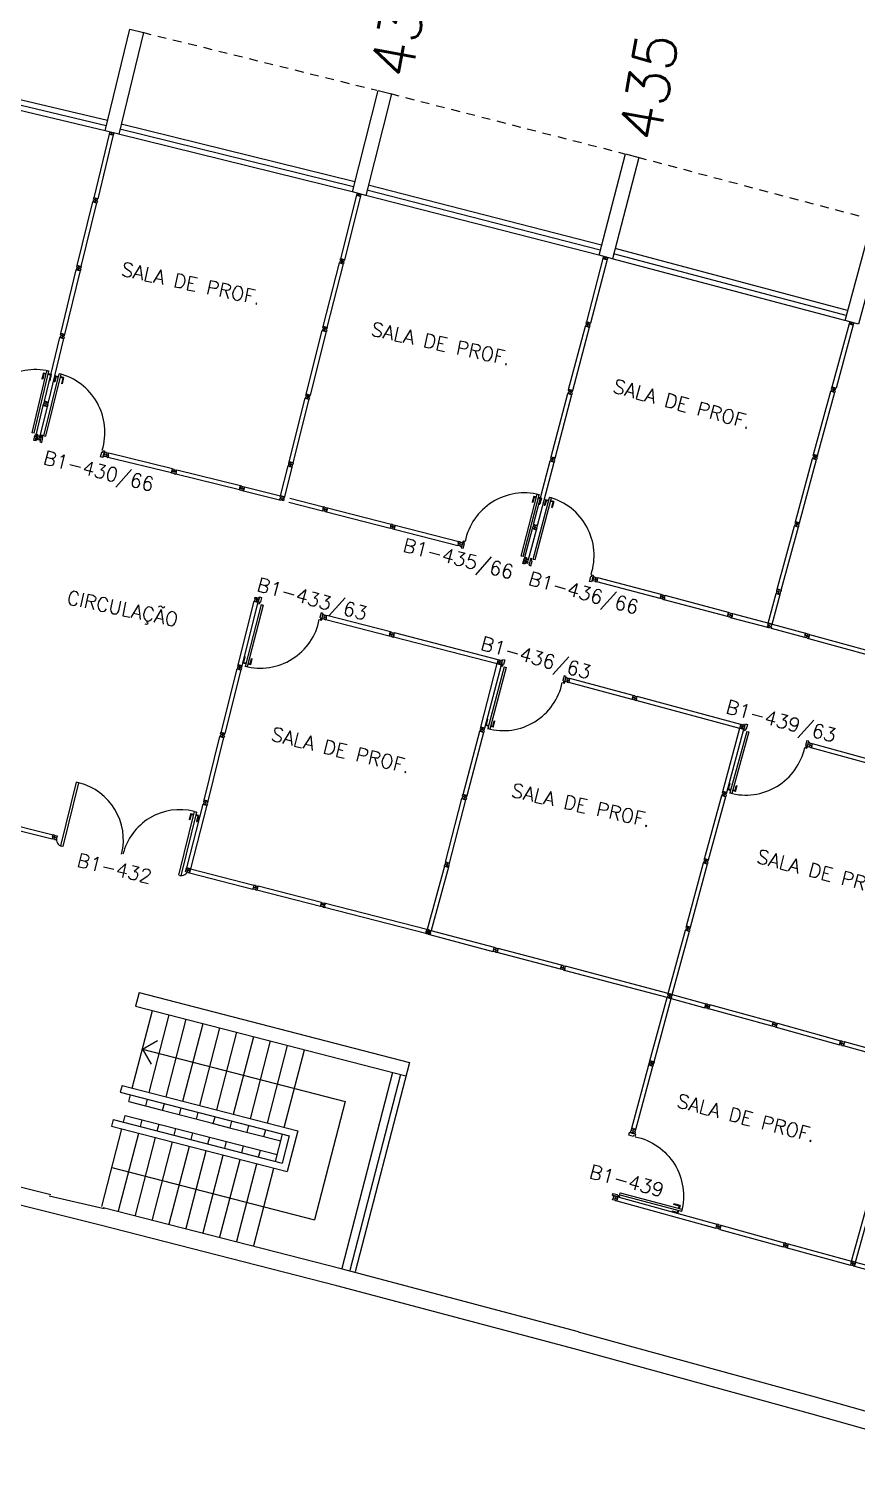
# Model space of a CAD drawing. Header units: millimetres. Extents: x 2958 to 3256, y 1036 to 1150.
# Drawn here: x 3212.41 to 3224.28, y 1108 to 1128.81 of the extents above; entities that cross this region are included whole.
import ezdxf

# ---------------------------------------------------------------- set-up
doc = ezdxf.new("R2010")
doc.units = ezdxf.units.MM
doc.linetypes.add('HIDDEN2', pattern=[0.1875, 0.125, -0.0625])
for name, color, linetype in [('BANC', 2, 'Continuous'), ('DIV', 2, 'Continuous'), ('ESC', 1, 'Continuous'), ('ESQ', 1, 'Continuous'), ('ESTR', 3, 'Continuous'), ('NOPILAR1', 2, 'Continuous'), ('PROJ', 1, 'HIDDEN2'), ('TEXTO', 2, 'Continuous'), ('TEXTO-ENDEREÇO', 2, 'Continuous'), ('USO1', 2, 'Continuous')]:
    doc.layers.add(name, color=color, linetype=linetype)
doc.styles.add('1', font='romans.shx')
doc.styles.add('NOPILAR', font='simplex.shx', dxfattribs={"height": 0.6})
doc.styles.add('UNB-100', font='simplex.shx', dxfattribs={"height": 0.2})
doc.styles.add('UNB-100-1', font='simplex.shx', dxfattribs={"height": 0.2})
doc.dimstyles.new('1-600', dxfattribs={"dimtxt": 1.1, "dimasz": 2.5, "dimexe": 2, "dimexo": 4, "dimgap": 0.2, "dimtad": 1, "dimdec": 0, "dimzin": 4, "dimdsep": 46, "dimlunit": 6, "dimtxsty": '1', "dimblk1": 'NONE', "dimblk2": 'NONE', "dimsah": 1, "dimcen": 0, "dimclrd": 2, "dimclre": 2, "dimclrt": 2, "dimadec": 0, "dimazin": 0, "dimtfac": 1, "dimtdec": 0, "dimtmove": 2, "dimatfit": 3, "dimldrblk": 'NONE', "dimfxl": 1, "dimtolj": 1, "dimtzin": 0, "dimarcsym": 0})

# ---------------------------------------------------------------- blocks, each defined once
blk = doc.blocks.new('DIVMT-SLC')
for p, q in [((-0.03, 0.03), (-0.03, 0.006)), ((-0.008, 0.03), (-0.03, 0.03)), ((-0.0185, 0.006), (-0.03, 0.006)), ((-0.0185, -0.006), (-0.0185, 0.006)), ((-0.008, 0.03), (-0.008, 0.02)), ((-0.008, 0.02), (0.008, 0.02)), ((-0.0051, 0), (0.0051, 0)), ((0.0051, 0), (-0.0051, 0)), ((-0.0051, 0), (0.0051, 0)), ((0, -0.0051), (0, 0.0051)), ((0, 0.0051), (0, -0.0051)), ((0.008, 0.03), (0.008, 0.02)), ((0.008, 0.03), (0.03, 0.03)), ((0.0205, 0.006), (0.03, 0.006)), ((0.0205, -0.006), (0.0205, 0.006)), ((0.0205, 0.006), (0.0205, -0.006)), ((0.0205, 0.006), (0.03, 0.006)), ((0.97, 0.03), (0.03, 0.03)), ((0.03, 0.006), (0.03, 0.03)), ((0.03, -0.03), (0.03, 0.03)), ((0.03, -0.005), (0.03, 0.005)), ((0.97, -0.03), (0.97, 0.03)), ((0.97, 0.03), (0.97, 0.009)), ((0.97, 0.009), (0.97, 0.027)), ((0.9795, 0.006), (0.97, 0.006)), ((0.97, -0.005), (0.97, 0.005)), ((0.9795, 0.006), (0.9795, -0.006)), ((1.0051, 0), (0.9949, 0)), ((1, 0.0051), (1, -0.0051)), ((-0.0185, -0.006), (-0.03, -0.006)), ((-0.03, -0.03), (-0.03, -0.006)), ((-0.008, -0.03), (-0.03, -0.03)), ((-0.008, -0.03), (-0.008, -0.02)), ((-0.008, -0.02), (0.008, -0.02)), ((0.008, -0.03), (0.008, -0.02)), ((0.008, -0.03), (0.03, -0.03)), ((0.0205, -0.006), (0.03, -0.006)), ((0.0205, -0.006), (0.03, -0.006)), ((0.03, -0.006), (0.03, -0.03)), ((0.97, -0.03), (0.03, -0.03)), ((0.9795, -0.006), (0.97, -0.006)), ((0.97, -0.009), (0.97, -0.027))]:
    blk.add_line(p, q)
blk = doc.blocks.new('DIV-SLC')
for p, q in [((-0.0051, 0), (0.0051, 0)), ((0, -0.0051), (0, 0.0051)), ((0.0205, 0.006), (0.03, 0.006)), ((0.0205, -0.006), (0.0205, 0.006)), ((0.03, 0.03), (0.97, 0.03)), ((0.03, 0.03), (0.03, -0.03)), ((0.03, 0.009), (0.03, 0.027)), ((0.03, 0.005), (0.03, -0.005)), ((0.97, 0.03), (0.97, -0.03)), ((0.9795, 0.006), (0.97, 0.006)), ((0.97, 0.005), (0.97, -0.005)), ((0.9795, -0.006), (0.9795, 0.006)), ((1.0051, 0), (0.9949, 0)), ((0.9949, 0), (1.0051, 0)), ((1, -0.0051), (1, 0.0051)), ((0.0205, -0.006), (0.03, -0.006)), ((0.03, -0.03), (0.03, -0.009)), ((0.03, -0.009), (0.03, -0.027)), ((0.03, -0.03), (0.97, -0.03)), ((0.9795, -0.006), (0.97, -0.006))]:
    blk.add_line(p, q)
blk = doc.blocks.new('MTT-SLC')
for p, q in [((-0.008, 0.03), (-0.03, 0.03)), ((-0.03, 0.03), (-0.03, 0.006)), ((-0.0185, 0.006), (-0.03, 0.006)), ((-0.0185, -0.006), (-0.0185, 0.006)), ((-0.008, 0.03), (-0.008, 0.02)), ((-0.008, 0.02), (0.008, 0.02)), ((-0.0051, 0), (0.0051, 0)), ((0, -0.0051), (0, 0.0051)), ((0.008, 0.03), (0.03, 0.03)), ((0.008, 0.03), (0.008, 0.02)), ((0.0205, -0.006), (0.0205, 0.006)), ((0.0205, 0.006), (0.03, 0.006)), ((0.03, 0.006), (0.03, 0.03)), ((-0.03, -0.03), (-0.03, -0.006)), ((-0.0185, -0.006), (-0.03, -0.006)), ((-0.008, -0.03), (-0.03, -0.03)), ((-0.008, -0.02), (0.008, -0.02)), ((-0.008, -0.03), (-0.008, -0.02)), ((0.008, -0.03), (0.008, -0.02)), ((0.008, -0.03), (0.03, -0.03)), ((0.0205, -0.006), (0.03, -0.006)), ((0.03, -0.006), (0.03, -0.03))]:
    blk.add_line(p, q)
blk = doc.blocks.new('PDVDP-SLC')
for p, q in [((0.112, 0.84), (0.112, -0.1)), ((0.147, 0.84), (0.112, 0.84)), ((0.147, 0.84), (0.147, -0.1)), ((1.853, 0.84), (1.888, 0.84)), ((1.853, 0.84), (1.853, -0.1)), ((1.888, 0.84), (1.888, -0.1)), ((0.009, 0), (-0.009, 0)), ((0, -0.012), (0, 0.01)), ((0.147, -0.1), (0.112, -0.1))]:
    blk.add_line(p, q)
for centre, radius, start, end in [((0.148, -0.002), 0.843, 0, 90), ((1.853, -0.002), 0.843, 90, 180), ((0.131, 0), 0.101, 180, 270), ((1.87, 0), 0.101, 270, 0)]:
    blk.add_arc(centre, radius, start, end)
blk = doc.blocks.new('ESCBSL-SLC')
for p, q in [((0.005, 3.105), (4.007, 3.105)), ((0.005, 3.105), (0.005, 2.905)), ((4.007, 3.105), (4.007, 0.005)), ((0.005, 2.905), (4.007, 2.905)), ((0.254, 1.755), (0.254, 2.905)), ((0.504, 1.755), (0.504, 2.905)), ((0.754, 1.755), (0.754, 2.905)), ((1.004, 1.755), (1.004, 2.905)), ((1.254, 1.755), (1.254, 2.905)), ((1.504, 1.755), (1.504, 2.905)), ((1.754, 1.755), (1.754, 2.905)), ((2.004, 1.755), (2.004, 2.905)), ((2.254, 1.755), (2.254, 2.905)), ((2.504, 1.755), (2.504, 2.905)), ((3.807, 2.905), (3.807, 0.005)), ((3.927, 2.905), (3.927, 0.005)), ((0.102, 1.755), (2.702, 1.755)), ((0.102, 1.755), (0.102, 1.655)), ((2.702, 1.755), (2.702, 1.152)), ((0.102, 1.655), (2.602, 1.655)), ((0.254, 1.555), (0.254, 1.655)), ((0.254, 1.555), (0.747, 1.555)), ((0.504, 1.555), (0.504, 1.655)), ((0.747, 1.555), (1.533, 1.555)), ((0.754, 1.555), (0.754, 1.655)), ((1.004, 1.555), (1.004, 1.655)), ((1.254, 1.555), (1.254, 1.655)), ((1.468, 1.555), (1.745, 1.555)), ((1.504, 1.555), (1.504, 1.655)), ((1.745, 1.555), (2.504, 1.555)), ((1.754, 1.555), (1.754, 1.655)), ((2.004, 1.555), (2.004, 1.655)), ((2.254, 1.555), (2.254, 1.655)), ((2.504, 1.252), (2.504, 1.655)), ((2.602, 1.655), (2.602, 1.252)), ((0.102, 1.252), (2.602, 1.252)), ((0.102, 1.252), (0.102, 1.152)), ((0.254, 1.352), (2.504, 1.352)), ((0.254, 1.252), (0.254, 1.352)), ((0.504, 1.252), (0.504, 1.352)), ((0.754, 1.252), (0.754, 1.352)), ((1.004, 1.252), (1.004, 1.352)), ((1.254, 1.252), (1.254, 1.352)), ((1.504, 1.252), (1.504, 1.352)), ((1.754, 1.252), (1.754, 1.352)), ((2.004, 1.252), (2.004, 1.352)), ((2.254, 1.252), (2.254, 1.352)), ((0.102, 1.152), (2.702, 1.152)), ((0.254, 0.005), (0.254, 1.152)), ((0.504, 0.005), (0.504, 1.152)), ((0.754, 0.005), (0.754, 1.152)), ((1.004, 0.005), (1.004, 1.152)), ((1.254, 0.005), (1.254, 1.152)), ((1.504, 0.005), (1.504, 1.152)), ((1.754, 0.005), (1.754, 1.152)), ((2.004, 0.005), (2.004, 1.152)), ((2.254, 0.005), (2.254, 1.152)), ((2.504, 0.005), (2.504, 1.152))]:
    blk.add_line(p, q)
blk = doc.blocks.new('PDV2E-SLC')
at = {"layer": 'DIV', "color": 1}
for p, q in [((0.023, 0.925), (0.063, 0.925)), ((0.023, 0.925), (0.023, 0.835)), ((0.033, 0.835), (0.023, 0.835)), ((0.033, 0.915), (0.063, 0.915)), ((0.033, 0.915), (0.033, 0.835)), ((0.138, 0.925), (0.097, 0.925)), ((0.128, 0.915), (0.097, 0.915)), ((0.128, 0.915), (0.128, 0.835)), ((0.128, 0.835), (0.137, 0.835)), ((0.138, 0.925), (0.138, 0.835))]:
    blk.add_line(p, q, dxfattribs=at)
at = {"layer": 'DIV'}
for p, q in [((0.065, 0.05), (0.065, 0.965)), ((0.095, 0.965), (0.065, 0.965)), ((0.095, 0.05), (0.095, 0.965)), ((0.049, 0.05), (0.029, 0.05)), ((0.029, 0.05), (0.029, 0.035)), ((0.029, 0.035), (0.029, -0.035)), ((0.049, 0.02), (0.049, 0.05)), ((0.049, 0.02), (0.059, 0.02)), ((0.059, -0.05), (0.059, 0.02)), ((0.065, 0.05), (0.095, 0.05)), ((0.928, -0.05), (0.928, 0.02)), ((0.938, 0.02), (0.928, 0.02)), ((0.938, 0.05), (0.958, 0.05)), ((0.938, 0.02), (0.938, 0.05)), ((0.958, 0.05), (0.958, 0.035)), ((0.958, 0.035), (0.958, -0.035)), ((0.029, -0.035), (0.029, -0.05)), ((0.029, -0.05), (0.059, -0.05)), ((0.958, -0.05), (0.928, -0.05)), ((0.958, -0.035), (0.958, -0.05))]:
    blk.add_line(p, q, dxfattribs=at)
at = {"layer": 'DIV', "color": 1}
blk.add_arc((0.062, 0.1), 0.865, 356.6786, 90, dxfattribs=at)
blk = doc.blocks.new('DIVINI-SLC')
for p, q in [((-0.005, 0), (0.005, 0)), ((-0.005, 0), (0.005, 0)), ((0.008, 0.02), (0, 0.02)), ((0, 0.001), (0, 0.02)), ((0, -0.005), (0, 0.005)), ((0, -0.005), (0, 0.005)), ((0, -0.02), (0, 0.001)), ((0.008, 0.03), (0.03, 0.03)), ((0.008, 0.03), (0.008, 0.02)), ((0.02, 0.006), (0.03, 0.006)), ((0.02, 0.006), (0.02, -0.006)), ((0.02, -0.006), (0.02, 0.006)), ((0.02, 0.006), (0.03, 0.006)), ((0.02, -0.004), (0.02, 0.004)), ((0.023, 0.006), (0.027, 0.006)), ((0.03, -0.03), (0.03, 0.03)), ((0.03, 0.03), (0.03, -0.03)), ((0.03, 0.03), (0.97, 0.03)), ((0.03, 0.009), (0.03, 0.027)), ((0.03, 0.009), (0.03, 0.027)), ((0.03, -0.005), (0.03, 0.005)), ((0.03, 0.005), (0.03, -0.005)), ((0.97, 0.03), (0.97, -0.03)), ((0.98, 0.006), (0.97, 0.006)), ((0.97, 0.005), (0.97, -0.005)), ((0.98, -0.006), (0.98, 0.006)), ((0.995, 0), (1.005, 0)), ((1.005, 0), (0.995, 0)), ((1, -0.005), (1, 0.005)), ((0, -0.02), (0.008, -0.02)), ((0.008, -0.03), (0.008, -0.02)), ((0.008, -0.03), (0.03, -0.03)), ((0.02, -0.006), (0.03, -0.006)), ((0.02, -0.006), (0.03, -0.006)), ((0.023, -0.006), (0.027, -0.006)), ((0.03, -0.009), (0.03, -0.027)), ((0.03, -0.009), (0.03, -0.027)), ((0.03, -0.03), (0.03, -0.009)), ((0.03, -0.03), (0.97, -0.03)), ((0.98, -0.006), (0.97, -0.006))]:
    blk.add_line(p, q)
blk = doc.blocks.new('MDIVMT-SLC')
for p, q in [((-0.03, 0.03), (-0.03, 0.006)), ((-0.008, 0.03), (-0.03, 0.03)), ((-0.0185, 0.006), (-0.03, 0.006)), ((-0.0185, -0.006), (-0.0185, 0.006)), ((-0.008, 0.03), (-0.008, 0.02)), ((-0.008, 0.02), (0.008, 0.02)), ((-0.0051, 0), (0.0051, 0)), ((-0.0051, 0), (0.0051, 0)), ((0, -0.0051), (0, 0.0051)), ((0, -0.0051), (0, 0.0051)), ((0.008, 0.03), (0.008, 0.02)), ((0.008, 0.03), (0.03, 0.03)), ((0.0205, 0.006), (0.03, 0.006)), ((0.0205, -0.006), (0.0205, 0.006)), ((0.0205, 0.006), (0.03, 0.006)), ((0.0205, -0.006), (0.0205, 0.006)), ((0.03, 0.03), (0.03, -0.03)), ((0.03, 0.03), (0.47, 0.03)), ((0.03, 0.006), (0.03, 0.03)), ((0.03, 0.009), (0.03, 0.027)), ((0.03, 0.005), (0.03, -0.005)), ((0.47, 0.03), (0.47, -0.03)), ((0.4795, 0.006), (0.47, 0.006)), ((0.47, 0.005), (0.47, -0.005)), ((0.4795, -0.006), (0.4795, 0.006)), ((0.4949, 0), (0.5051, 0)), ((0.5051, 0), (0.4949, 0)), ((0.5, -0.0051), (0.5, 0.0051)), ((-0.0185, -0.006), (-0.03, -0.006)), ((-0.03, -0.03), (-0.03, -0.006)), ((-0.008, -0.03), (-0.03, -0.03)), ((-0.008, -0.03), (-0.008, -0.02)), ((-0.008, -0.02), (0.008, -0.02)), ((0.008, -0.03), (0.008, -0.02)), ((0.008, -0.03), (0.03, -0.03)), ((0.0205, -0.006), (0.03, -0.006)), ((0.0205, -0.006), (0.03, -0.006)), ((0.03, -0.006), (0.03, -0.03)), ((0.03, -0.03), (0.03, -0.009)), ((0.03, -0.009), (0.03, -0.027)), ((0.03, -0.03), (0.47, -0.03)), ((0.4795, -0.006), (0.47, -0.006))]:
    blk.add_line(p, q)
blk = doc.blocks.new('PDV2D-SLC')
at = {"layer": 'DIV'}
for p, q in [((0.03, 0.05), (0.06, 0.05)), ((0.03, 0.035), (0.03, 0.05)), ((0.03, -0.035), (0.03, 0.035)), ((0.06, 0.05), (0.06, -0.02)), ((0.941, 0.05), (0.941, -0.02)), ((0.971, 0.05), (0.941, 0.05)), ((0.971, 0.035), (0.971, 0.05)), ((0.971, -0.035), (0.971, 0.035)), ((0.03, -0.05), (0.03, -0.035)), ((0.05, -0.05), (0.03, -0.05)), ((0.05, -0.02), (0.06, -0.02)), ((0.05, -0.02), (0.05, -0.05)), ((0.079, -0.05), (0.109, -0.05)), ((0.079, -0.05), (0.079, -0.965)), ((0.109, -0.05), (0.109, -0.965)), ((0.951, -0.02), (0.941, -0.02)), ((0.951, -0.02), (0.951, -0.05)), ((0.951, -0.05), (0.971, -0.05)), ((0.971, -0.05), (0.971, -0.035)), ((0.109, -0.965), (0.079, -0.965))]:
    blk.add_line(p, q, dxfattribs=at)
at = {"layer": 'DIV', "color": 1}
for p, q in [((0.036, -0.925), (0.036, -0.835)), ((0.046, -0.835), (0.036, -0.835)), ((0.036, -0.925), (0.076, -0.925)), ((0.046, -0.915), (0.046, -0.835)), ((0.046, -0.915), (0.076, -0.915)), ((0.141, -0.915), (0.111, -0.915)), ((0.151, -0.925), (0.111, -0.925)), ((0.141, -0.915), (0.141, -0.835)), ((0.141, -0.835), (0.151, -0.835)), ((0.151, -0.925), (0.151, -0.835))]:
    blk.add_line(p, q, dxfattribs=at)
blk.add_arc((0.076, -0.1), 0.865, 270, 3.3214, dxfattribs=at)
blk = doc.blocks.new('*D93')
at = {"layer": 'DEFPOINTS', "color": 0, "transparency": 16777216}
for p in [(3221.465, 1133.602), (3196.179, 1132.706), (3195.887, 1131.235), (3231.548, 1124.111), (3231.132, 1122.67)]:
    blk.add_point(p, dxfattribs=at)
at = {"layer": 'USO1', "color": 2, "lineweight": -2, "transparency": 16777216}
for p, q in [((3196.957, 1136.63), (3197.832, 1141.042)), ((3232.657, 1127.954), (3233.904, 1132.276))]:
    blk.add_line(p, q, dxfattribs=at)
blk.add_arc((3112.971, 713.227), 434.15, 73.90244, 78.78048, dxfattribs=at)
at = {"layer": 'USO1', "color": 2, "transparency": 16777216, "insert": (3215.71, 1136.006), "char_height": 1.1, "attachment_point": 5, "rotation": 346.3415, "style": '1'}
blk.add_mtext('\\A1;Serviço Social', dxfattribs=at)
blk = doc.blocks.new('_NONE')
at = {"color": 0, "linetype": 'ByBlock'}
blk.add_circle((0, 0), 0.25, dxfattribs=at)
blk = doc.blocks.new('PILAR-SLC')
blk.add_lwpolyline([(0.2, 0), (0.2, -1.5), (0, -1.5), (0, 0)], close=True)

msp = doc.modelspace()

# ---------------------------------------------------------------- linework, layer by layer
at = {"layer": 'BANC'}
for p, q in [((3212.729, 1112.102), (3210.06, 1112.763)), ((3213.415, 1111.675), (3210, 1112.52)), ((3212.702, 1112.091), (3213.491, 1111.908)), ((3216.885, 1111.043), (3213.477, 1111.917)), ((3216.823, 1110.8), (3213.415, 1111.675)), ((3220.288, 1110.139), (3216.887, 1111.042)), ((3220.224, 1109.897), (3216.823, 1110.8)), ((3223.682, 1109.206), (3220.29, 1110.138)), ((3223.616, 1108.965), (3220.224, 1109.897)), ((3227.069, 1108.244), (3223.684, 1109.205)), ((3227.001, 1108.004), (3223.616, 1108.965))]:
    msp.add_line(p, q, dxfattribs=at)
at = {"layer": 'DIV'}
for p, q in [((3216.142, 1122.607), (3216.127, 1122.548)), ((3216.136, 1122.582), (3216.133, 1122.573)), ((3216.142, 1122.569), (3216.133, 1122.572)), ((3216.145, 1122.581), (3216.136, 1122.583)), ((3216.142, 1122.569), (3216.145, 1122.581)), ((3216.159, 1122.572), (3216.169, 1122.569)), ((3216.169, 1122.569), (3216.159, 1122.572)), ((3216.162, 1122.565), (3216.165, 1122.575)), ((3215.428, 1122.203), (3215.433, 1122.227)), ((3215.449, 1122.198), (3215.428, 1122.203)), ((3215.445, 1122.224), (3215.433, 1122.227)), ((3215.442, 1122.262), (3215.436, 1122.238)), ((3215.448, 1122.236), (3215.436, 1122.238)), ((3215.463, 1122.256), (3215.442, 1122.262)), ((3215.445, 1122.224), (3215.448, 1122.236)), ((3215.449, 1122.198), (3215.452, 1122.208)), ((3215.452, 1122.208), (3215.467, 1122.204)), ((3215.459, 1122.227), (3215.469, 1122.224)), ((3215.459, 1122.227), (3215.469, 1122.224)), ((3215.463, 1122.256), (3215.461, 1122.247)), ((3215.461, 1122.247), (3215.477, 1122.243)), ((3215.463, 1122.22), (3215.465, 1122.23)), ((3215.463, 1122.22), (3215.465, 1122.23)), ((3215.465, 1122.194), (3215.467, 1122.204)), ((3215.465, 1122.194), (3215.486, 1122.189)), ((3215.479, 1122.253), (3215.477, 1122.243)), ((3215.479, 1122.253), (3215.5, 1122.247)), ((3215.483, 1122.215), (3215.485, 1122.226)), ((3215.483, 1122.215), (3215.485, 1122.226)), ((3215.483, 1122.215), (3215.492, 1122.212)), ((3215.483, 1122.215), (3215.492, 1122.212)), ((3215.485, 1122.226), (3215.495, 1122.224)), ((3215.485, 1122.226), (3215.495, 1122.224)), ((3215.5, 1122.247), (3215.486, 1122.189)), ((3215.492, 1122.212), (3215.486, 1122.189)), ((3215.486, 1122.189), (3215.491, 1122.209)), ((3215.486, 1122.189), (3216.024, 1122.057)), ((3215.491, 1122.209), (3215.487, 1122.192)), ((3215.494, 1122.223), (3215.492, 1122.213)), ((3215.495, 1122.224), (3215.5, 1122.247)), ((3215.495, 1122.227), (3215.5, 1122.244)), ((3215.5, 1122.247), (3216.039, 1122.116)), ((3216.138, 1122.028), (3216.619, 1121.905)), ((3216.153, 1122.086), (3216.634, 1121.963)), ((3216.634, 1121.963), (3216.619, 1121.905)), ((3216.625, 1121.928), (3216.619, 1121.905)), ((3216.64, 1121.9), (3216.619, 1121.905)), ((3216.627, 1121.939), (3216.625, 1121.929)), ((3216.634, 1121.926), (3216.625, 1121.928)), ((3216.634, 1121.926), (3216.625, 1121.928)), ((3216.628, 1121.94), (3216.634, 1121.963)), ((3216.637, 1121.938), (3216.628, 1121.94)), ((3216.637, 1121.938), (3216.628, 1121.94)), ((3216.655, 1121.958), (3216.634, 1121.963)), ((3216.634, 1121.926), (3216.637, 1121.938)), ((3216.637, 1121.938), (3216.634, 1121.926)), ((3216.64, 1121.9), (3216.643, 1121.909)), ((3216.658, 1121.905), (3216.643, 1121.909)), ((3216.66, 1121.925), (3216.65, 1121.928)), ((3216.65, 1121.928), (3216.66, 1121.925)), ((3216.66, 1121.925), (3216.65, 1121.928)), ((3216.655, 1121.958), (3216.653, 1121.948)), ((3216.668, 1121.944), (3216.653, 1121.948)), ((3216.654, 1121.922), (3216.657, 1121.932)), ((3216.657, 1121.932), (3216.654, 1121.922)), ((3216.656, 1121.896), (3216.658, 1121.905)), ((3216.656, 1121.896), (3216.677, 1121.89)), ((3216.671, 1121.954), (3216.668, 1121.944)), ((3216.671, 1121.954), (3216.692, 1121.948)), ((3216.675, 1121.928), (3216.672, 1121.916)), ((3216.672, 1121.916), (3216.683, 1121.913)), ((3216.675, 1121.928), (3216.686, 1121.925)), ((3216.677, 1121.89), (3216.683, 1121.913)), ((3216.692, 1121.948), (3216.686, 1121.925)), ((3223.136, 1120.781), (3223.12, 1120.723)), ((3223.136, 1120.781), (3223.12, 1120.723)), ((3223.129, 1120.757), (3223.127, 1120.747)), ((3223.129, 1120.757), (3223.127, 1120.747)), ((3223.136, 1120.744), (3223.127, 1120.746)), ((3223.136, 1120.744), (3223.127, 1120.746)), ((3223.139, 1120.755), (3223.13, 1120.758)), ((3223.139, 1120.755), (3223.13, 1120.758)), ((3223.136, 1120.744), (3223.139, 1120.755)), ((3223.136, 1120.744), (3223.139, 1120.755)), ((3223.162, 1120.743), (3223.152, 1120.746)), ((3223.152, 1120.746), (3223.162, 1120.743)), ((3223.152, 1120.746), (3223.162, 1120.743)), ((3223.162, 1120.743), (3223.152, 1120.746)), ((3223.156, 1120.739), (3223.158, 1120.749)), ((3223.156, 1120.739), (3223.158, 1120.749)), ((3222.424, 1120.388), (3222.43, 1120.411)), ((3222.445, 1120.382), (3222.424, 1120.388)), ((3222.441, 1120.408), (3222.43, 1120.411)), ((3222.439, 1120.446), (3222.433, 1120.423)), ((3222.444, 1120.42), (3222.433, 1120.423)), ((3222.46, 1120.44), (3222.439, 1120.446)), ((3222.441, 1120.408), (3222.444, 1120.42)), ((3222.445, 1120.382), (3222.447, 1120.392)), ((3222.447, 1120.392), (3222.463, 1120.388)), ((3222.455, 1120.411), (3222.465, 1120.408)), ((3222.455, 1120.411), (3222.465, 1120.408)), ((3222.46, 1120.44), (3222.458, 1120.431)), ((3222.458, 1120.431), (3222.473, 1120.427)), ((3222.459, 1120.404), (3222.462, 1120.414)), ((3222.459, 1120.404), (3222.462, 1120.414)), ((3222.46, 1120.378), (3222.463, 1120.388)), ((3222.46, 1120.378), (3222.482, 1120.373)), ((3222.476, 1120.436), (3222.473, 1120.427)), ((3222.476, 1120.436), (3222.497, 1120.431)), ((3222.479, 1120.398), (3222.482, 1120.41)), ((3222.479, 1120.398), (3222.482, 1120.41)), ((3222.479, 1120.398), (3222.488, 1120.396)), ((3222.479, 1120.398), (3222.488, 1120.396)), ((3222.497, 1120.431), (3222.482, 1120.373)), ((3222.482, 1120.41), (3222.491, 1120.407)), ((3222.482, 1120.41), (3222.491, 1120.407)), ((3222.488, 1120.396), (3222.482, 1120.373)), ((3222.487, 1120.393), (3222.482, 1120.376)), ((3222.482, 1120.373), (3222.487, 1120.393)), ((3222.482, 1120.373), (3223.017, 1120.232)), ((3222.49, 1120.407), (3222.488, 1120.397)), ((3222.491, 1120.407), (3222.497, 1120.431)), ((3222.492, 1120.41), (3222.496, 1120.428)), ((3222.497, 1120.431), (3223.033, 1120.29)), ((3217.577, 1120.111), (3217.583, 1120.134)), ((3217.599, 1120.105), (3217.577, 1120.111)), ((3217.594, 1120.131), (3217.583, 1120.134)), ((3217.592, 1120.169), (3217.586, 1120.146)), ((3217.597, 1120.143), (3217.586, 1120.146)), ((3217.614, 1120.163), (3217.592, 1120.169)), ((3217.594, 1120.131), (3217.597, 1120.143)), ((3217.599, 1120.105), (3217.601, 1120.115)), ((3217.601, 1120.115), (3217.617, 1120.111)), ((3217.609, 1120.134), (3217.619, 1120.131)), ((3217.619, 1120.131), (3217.609, 1120.134)), ((3217.609, 1120.134), (3217.619, 1120.131)), ((3217.614, 1120.163), (3217.611, 1120.154)), ((3217.611, 1120.154), (3217.627, 1120.15)), ((3217.615, 1120.137), (3217.613, 1120.127)), ((3217.613, 1120.127), (3217.615, 1120.137)), ((3217.614, 1120.101), (3217.617, 1120.111)), ((3217.629, 1120.159), (3217.627, 1120.15)), ((3217.629, 1120.159), (3217.65, 1120.154)), ((3217.635, 1120.133), (3217.632, 1120.121)), ((3217.632, 1120.121), (3217.635, 1120.133)), ((3217.632, 1120.121), (3217.641, 1120.119)), ((3217.632, 1120.121), (3217.641, 1120.119)), ((3217.635, 1120.133), (3217.644, 1120.131)), ((3217.635, 1120.133), (3217.644, 1120.131)), ((3217.636, 1120.096), (3217.65, 1120.154)), ((3217.641, 1120.119), (3217.636, 1120.096)), ((3217.642, 1120.12), (3217.644, 1120.13)), ((3217.644, 1120.131), (3217.65, 1120.154)), ((3219.138, 1119.768), (3217.65, 1120.154)), ((3223.047, 1120.223), (3223.526, 1120.092)), ((3223.063, 1120.281), (3223.542, 1120.15)), ((3223.542, 1120.15), (3223.526, 1120.092)), ((3223.533, 1120.115), (3223.526, 1120.092)), ((3223.536, 1120.126), (3223.533, 1120.116)), ((3223.542, 1120.112), (3223.533, 1120.115)), ((3223.542, 1120.112), (3223.533, 1120.115)), ((3223.536, 1120.127), (3223.542, 1120.15)), ((3223.545, 1120.124), (3223.536, 1120.127)), ((3223.545, 1120.124), (3223.536, 1120.127)), ((3223.564, 1120.144), (3223.542, 1120.15)), ((3223.545, 1120.124), (3223.542, 1120.112)), ((3223.542, 1120.112), (3223.545, 1120.124)), ((3223.568, 1120.111), (3223.558, 1120.114)), ((3223.558, 1120.114), (3223.568, 1120.111)), ((3223.568, 1120.111), (3223.558, 1120.114)), ((3223.564, 1120.144), (3223.561, 1120.134)), ((3223.576, 1120.13), (3223.561, 1120.134)), ((3223.565, 1120.118), (3223.562, 1120.108)), ((3223.562, 1120.108), (3223.565, 1120.118)), ((3223.579, 1120.14), (3223.576, 1120.13)), ((3223.579, 1120.14), (3223.6, 1120.134)), ((3223.583, 1120.114), (3223.58, 1120.102)), ((3223.583, 1120.114), (3223.594, 1120.111)), ((3223.6, 1120.134), (3223.594, 1120.111)), ((3217.614, 1120.101), (3217.636, 1120.096)), ((3219.123, 1119.71), (3217.636, 1120.096)), ((3223.548, 1120.086), (3223.526, 1120.092)), ((3223.548, 1120.086), (3223.55, 1120.096)), ((3223.566, 1120.091), (3223.55, 1120.096)), ((3223.563, 1120.082), (3223.566, 1120.091)), ((3223.563, 1120.082), (3223.584, 1120.076)), ((3223.58, 1120.102), (3223.591, 1120.099)), ((3223.584, 1120.076), (3223.591, 1120.099)), ((3219.123, 1119.71), (3219.138, 1119.768)), ((3219.129, 1119.73), (3219.124, 1119.713)), ((3219.138, 1119.731), (3219.129, 1119.733)), ((3219.13, 1119.734), (3219.132, 1119.744)), ((3219.141, 1119.742), (3219.132, 1119.745)), ((3219.138, 1119.768), (3219.133, 1119.748)), ((3219.133, 1119.748), (3219.137, 1119.765)), ((3219.141, 1119.742), (3219.138, 1119.731)), ((3219.165, 1119.73), (3219.155, 1119.733)), ((3219.161, 1119.736), (3219.159, 1119.727)), ((3221.057, 1119.2), (3221.063, 1119.224)), ((3221.078, 1119.195), (3221.057, 1119.2)), ((3221.074, 1119.221), (3221.063, 1119.224)), ((3221.072, 1119.258), (3221.066, 1119.235)), ((3221.077, 1119.232), (3221.066, 1119.235)), ((3221.094, 1119.253), (3221.072, 1119.258)), ((3221.074, 1119.221), (3221.077, 1119.232)), ((3221.078, 1119.195), (3221.081, 1119.205)), ((3221.081, 1119.205), (3221.096, 1119.2)), ((3221.089, 1119.223), (3221.099, 1119.221)), ((3221.099, 1119.221), (3221.089, 1119.223)), ((3221.089, 1119.223), (3221.099, 1119.221)), ((3221.094, 1119.253), (3221.091, 1119.243)), ((3221.091, 1119.243), (3221.107, 1119.239)), ((3221.095, 1119.227), (3221.092, 1119.217)), ((3221.092, 1119.217), (3221.095, 1119.227)), ((3221.094, 1119.191), (3221.096, 1119.2)), ((3221.094, 1119.191), (3221.115, 1119.185)), ((3221.109, 1119.249), (3221.107, 1119.239)), ((3221.109, 1119.249), (3221.13, 1119.243)), ((3221.115, 1119.222), (3221.112, 1119.211)), ((3221.112, 1119.211), (3221.115, 1119.222)), ((3221.112, 1119.211), (3221.121, 1119.208)), ((3221.112, 1119.211), (3221.121, 1119.208)), ((3221.115, 1119.185), (3221.13, 1119.243)), ((3221.115, 1119.222), (3221.124, 1119.22)), ((3221.115, 1119.222), (3221.124, 1119.22)), ((3221.121, 1119.208), (3221.115, 1119.185)), ((3222.6, 1118.787), (3221.115, 1119.185)), ((3221.121, 1119.209), (3221.124, 1119.219)), ((3221.124, 1119.22), (3221.13, 1119.243)), ((3222.615, 1118.845), (3221.13, 1119.243)), ((3222.6, 1118.787), (3222.615, 1118.845)), ((3222.605, 1118.807), (3222.6, 1118.79)), ((3222.606, 1118.811), (3222.609, 1118.82)), ((3222.615, 1118.807), (3222.606, 1118.81)), ((3222.618, 1118.819), (3222.609, 1118.821)), ((3222.615, 1118.845), (3222.61, 1118.824)), ((3222.61, 1118.824), (3222.614, 1118.842)), ((3222.618, 1118.819), (3222.615, 1118.807)), ((3222.641, 1118.807), (3222.631, 1118.809)), ((3222.638, 1118.813), (3222.635, 1118.803)), ((3214.732, 1117.568), (3214.711, 1117.48)), ((3214.72, 1117.478), (3214.711, 1117.48)), ((3214.739, 1117.555), (3214.72, 1117.478)), ((3214.732, 1117.568), (3214.771, 1117.558)), ((3214.739, 1117.555), (3214.768, 1117.548)), ((3214.785, 1117.596), (3214.814, 1117.589)), ((3214.832, 1117.533), (3214.802, 1117.54)), ((3214.844, 1117.54), (3214.805, 1117.55)), ((3214.832, 1117.533), (3214.813, 1117.455)), ((3214.813, 1117.455), (3214.822, 1117.453)), ((3214.844, 1117.54), (3214.822, 1117.453)), ((3214.656, 1116.732), (3214.67, 1116.79)), ((3214.67, 1116.79), (3214.665, 1116.769)), ((3214.665, 1116.769), (3214.67, 1116.787)), ((3214.661, 1116.752), (3214.657, 1116.735)), ((3214.662, 1116.756), (3214.664, 1116.766)), ((3214.671, 1116.753), (3214.662, 1116.755)), ((3214.674, 1116.764), (3214.665, 1116.767)), ((3214.674, 1116.764), (3214.671, 1116.753)), ((3214.697, 1116.752), (3214.687, 1116.755)), ((3214.694, 1116.758), (3214.691, 1116.749)), ((3218.099, 1115.849), (3216.649, 1116.22)), ((3218.114, 1115.907), (3216.664, 1116.279)), ((3218.099, 1115.849), (3218.114, 1115.907)), ((3218.104, 1115.869), (3218.099, 1115.851)), ((3218.105, 1115.873), (3218.107, 1115.882)), ((3218.114, 1115.869), (3218.105, 1115.872)), ((3218.114, 1115.907), (3218.108, 1115.886)), ((3218.108, 1115.886), (3218.113, 1115.904)), ((3218.117, 1115.881), (3218.108, 1115.883)), ((3218.117, 1115.881), (3218.114, 1115.869)), ((3218.14, 1115.869), (3218.13, 1115.871)), ((3218.137, 1115.875), (3218.134, 1115.865)), ((3220.03, 1115.336), (3220.036, 1115.359)), ((3220.051, 1115.33), (3220.03, 1115.336)), ((3220.047, 1115.356), (3220.036, 1115.359)), ((3220.045, 1115.394), (3220.039, 1115.371)), ((3220.05, 1115.368), (3220.039, 1115.371)), ((3220.066, 1115.388), (3220.045, 1115.394)), ((3220.047, 1115.356), (3220.05, 1115.368)), ((3220.051, 1115.33), (3220.054, 1115.34)), ((3220.054, 1115.34), (3220.069, 1115.336)), ((3220.061, 1115.358), (3220.071, 1115.356)), ((3220.071, 1115.356), (3220.061, 1115.358)), ((3220.061, 1115.358), (3220.071, 1115.356)), ((3220.066, 1115.388), (3220.064, 1115.378)), ((3220.064, 1115.378), (3220.079, 1115.374)), ((3220.068, 1115.362), (3220.065, 1115.352)), ((3220.065, 1115.352), (3220.068, 1115.362)), ((3220.066, 1115.326), (3220.069, 1115.336)), ((3220.066, 1115.326), (3220.088, 1115.32)), ((3220.082, 1115.384), (3220.079, 1115.374)), ((3220.082, 1115.384), (3220.103, 1115.378)), ((3220.088, 1115.358), (3220.085, 1115.346)), ((3220.085, 1115.346), (3220.088, 1115.358)), ((3220.085, 1115.346), (3220.094, 1115.344)), ((3220.085, 1115.346), (3220.094, 1115.344)), ((3220.088, 1115.32), (3220.103, 1115.378)), ((3220.088, 1115.358), (3220.097, 1115.355)), ((3220.088, 1115.358), (3220.097, 1115.355)), ((3220.094, 1115.344), (3220.088, 1115.32)), ((3220.094, 1115.345), (3220.097, 1115.354)), ((3220.097, 1115.355), (3220.103, 1115.378)), ((3221.572, 1114.988), (3220.103, 1115.378)), ((3221.557, 1114.93), (3220.088, 1115.32)), ((3221.589, 1114.954), (3221.599, 1114.951)), ((3221.595, 1114.958), (3221.592, 1114.948)), ((3221.615, 1114.953), (3221.612, 1114.941)), ((3221.612, 1114.941), (3221.621, 1114.939)), ((3221.615, 1114.916), (3221.631, 1114.974)), ((3221.615, 1114.953), (3221.624, 1114.951)), ((3221.615, 1114.916), (3222.099, 1114.783)), ((3221.62, 1114.936), (3221.616, 1114.919)), ((3221.621, 1114.94), (3221.624, 1114.95)), ((3221.631, 1114.974), (3221.625, 1114.953)), ((3221.625, 1114.953), (3221.63, 1114.971)), ((3221.631, 1114.974), (3222.114, 1114.841)), ((3222.099, 1114.783), (3222.114, 1114.841)), ((3222.105, 1114.807), (3222.099, 1114.783)), ((3222.12, 1114.778), (3222.099, 1114.783)), ((3222.105, 1114.807), (3222.108, 1114.817)), ((3222.114, 1114.804), (3222.105, 1114.807)), ((3222.114, 1114.804), (3222.105, 1114.807)), ((3222.108, 1114.818), (3222.114, 1114.841)), ((3222.117, 1114.816), (3222.108, 1114.818)), ((3222.117, 1114.816), (3222.108, 1114.818)), ((3222.136, 1114.835), (3222.114, 1114.841)), ((3222.117, 1114.816), (3222.114, 1114.804)), ((3222.114, 1114.804), (3222.117, 1114.816)), ((3222.12, 1114.778), (3222.122, 1114.787)), ((3222.138, 1114.783), (3222.122, 1114.787)), ((3222.14, 1114.803), (3222.13, 1114.806)), ((3222.13, 1114.806), (3222.14, 1114.803)), ((3222.14, 1114.803), (3222.13, 1114.806)), ((3222.136, 1114.835), (3222.133, 1114.826)), ((3222.148, 1114.822), (3222.133, 1114.826)), ((3222.137, 1114.809), (3222.134, 1114.799)), ((3222.134, 1114.799), (3222.137, 1114.809)), ((3222.135, 1114.773), (3222.138, 1114.783)), ((3222.135, 1114.773), (3222.156, 1114.768)), ((3222.151, 1114.831), (3222.148, 1114.822)), ((3222.151, 1114.831), (3222.172, 1114.825)), ((3222.152, 1114.794), (3222.155, 1114.805)), ((3222.152, 1114.794), (3222.163, 1114.791)), ((3222.155, 1114.805), (3222.166, 1114.802)), ((3222.156, 1114.768), (3222.163, 1114.791)), ((3222.172, 1114.825), (3222.166, 1114.802)), ((3221.296, 1113.965), (3221.312, 1114.023)), ((3221.302, 1113.985), (3221.297, 1113.968)), ((3221.312, 1113.986), (3221.302, 1113.988)), ((3221.303, 1113.989), (3221.305, 1113.999)), ((3221.312, 1114.023), (3221.306, 1114.002)), ((3221.306, 1114.002), (3221.311, 1114.02)), ((3221.315, 1113.997), (3221.306, 1114)), ((3221.315, 1113.997), (3221.312, 1113.986)), ((3221.338, 1113.985), (3221.328, 1113.987)), ((3221.334, 1113.991), (3221.332, 1113.981)), ((3220.809, 1112.056), (3220.819, 1112.053)), ((3220.812, 1112.05), (3220.815, 1112.06)), ((3220.832, 1112.043), (3220.835, 1112.055)), ((3220.832, 1112.043), (3220.841, 1112.041)), ((3220.851, 1112.076), (3220.835, 1112.018)), ((3220.835, 1112.055), (3220.844, 1112.052)), ((3220.835, 1112.018), (3220.84, 1112.038)), ((3220.835, 1112.018), (3222.257, 1111.627)), ((3220.84, 1112.038), (3220.836, 1112.021)), ((3220.844, 1112.052), (3220.841, 1112.042)), ((3220.845, 1112.055), (3220.85, 1112.073)), ((3220.851, 1112.076), (3222.272, 1111.685)), ((3222.272, 1111.685), (3222.257, 1111.627)), ((3222.263, 1111.65), (3222.257, 1111.627)), ((3222.278, 1111.621), (3222.257, 1111.627)), ((3222.266, 1111.661), (3222.263, 1111.651)), ((3222.272, 1111.648), (3222.263, 1111.65)), ((3222.272, 1111.648), (3222.263, 1111.65)), ((3222.266, 1111.662), (3222.272, 1111.685)), ((3222.275, 1111.659), (3222.266, 1111.662)), ((3222.275, 1111.659), (3222.266, 1111.662)), ((3222.294, 1111.679), (3222.272, 1111.685)), ((3222.275, 1111.659), (3222.272, 1111.648)), ((3222.272, 1111.648), (3222.275, 1111.659)), ((3222.278, 1111.621), (3222.28, 1111.631)), ((3222.296, 1111.627), (3222.28, 1111.631)), ((3222.298, 1111.647), (3222.289, 1111.649)), ((3222.289, 1111.649), (3222.298, 1111.647)), ((3222.298, 1111.647), (3222.289, 1111.649)), ((3222.294, 1111.679), (3222.291, 1111.669)), ((3222.306, 1111.665), (3222.291, 1111.669)), ((3222.295, 1111.653), (3222.292, 1111.643)), ((3222.292, 1111.643), (3222.295, 1111.653)), ((3222.293, 1111.617), (3222.296, 1111.627)), ((3222.293, 1111.617), (3222.314, 1111.611)), ((3222.309, 1111.675), (3222.306, 1111.665)), ((3222.309, 1111.675), (3222.33, 1111.669)), ((3222.313, 1111.649), (3222.31, 1111.637)), ((3222.31, 1111.637), (3222.321, 1111.634)), ((3222.313, 1111.649), (3222.324, 1111.646)), ((3222.314, 1111.611), (3222.321, 1111.634)), ((3222.33, 1111.669), (3222.324, 1111.646))]:
    msp.add_line(p, q, dxfattribs=at)
at = {"layer": 'ESC'}
for p, q in [((3214.039, 1114.19), (3214.254, 1114.317)), ((3214.039, 1114.19), (3216.943, 1113.439)), ((3214.039, 1114.19), (3214.166, 1113.974)), ((3216.943, 1113.439), (3216.505, 1111.743)), ((3213.6, 1112.494), (3216.505, 1111.743))]:
    msp.add_line(p, q, dxfattribs=at)
at = {"layer": 'ESQ'}
for p, q in [((3213.521, 1127.422), (3210.167, 1128.222)), ((3213.538, 1127.495), (3210.184, 1128.295)), ((3213.503, 1127.349), (3210.149, 1128.149)), ((3217.081, 1126.619), (3213.734, 1127.447)), ((3217.045, 1126.473), (3213.698, 1127.302)), ((3217.063, 1126.546), (3213.716, 1127.375)), ((3220.616, 1125.713), (3217.276, 1126.57)), ((3220.579, 1125.568), (3217.239, 1126.424)), ((3220.597, 1125.64), (3217.257, 1126.497)), ((3224.105, 1124.632), (3220.772, 1125.517)), ((3224.124, 1124.704), (3220.791, 1125.589)), ((3224.143, 1124.777), (3220.811, 1125.662))]:
    msp.add_line(p, q, dxfattribs=at)
at = {"layer": 'PROJ'}
for p, q in [((3214.04, 1128.762), (3217.4, 1127.931)), ((3217.593, 1127.882), (3220.946, 1127.022)), ((3221.139, 1126.971), (3224.484, 1126.083))]:
    msp.add_line(p, q, dxfattribs=at)

# ---------------------------------------------------------------- block references
at = {"layer": 'DIV'}
for name, p, rotation in [('DIVINI-SLC', (3213.6, 1127.326), 256.4349757123217), ('DIVMT-SLC', (3213.366, 1126.353), 256.1380592458077), ('DIVINI-SLC', (3217.141, 1126.449), 255.9471757123216), ('DIVMT-SLC', (3216.899, 1125.479), 255.6502592458077), ('DIVINI-SLC', (3220.675, 1125.542), 255.4593757123216), ('DIVMT-SLC', (3213.128, 1125.382), 256.3892401987343), ('DIVMT-SLC', (3216.653, 1124.51), 255.9014401987343), ('DIVMT-SLC', (3220.424, 1124.574), 255.1624592458077), ('DIVINI-SLC', (3224.201, 1124.606), 254.9715757123216), ('DIVMT-SLC', (3212.892, 1124.41), 256.3314040021593), ('PDV2D-SLC', (3212.552, 1122.948), 166.5068976035728), ('PDV2E-SLC', (3212.552, 1122.948), 346.0608582532916), ('DIVMT-SLC', (3220.17, 1123.607), 255.4136401987343), ('DIVMT-SLC', (3223.941, 1123.64), 254.6746592458077), ('MDIVMT-SLC', (3212.537, 1122.951), 76.34150666988074), ('MTT-SLC', (3212.655, 1123.439), 346.0817436579633), ('DIVMT-SLC', (3216.408, 1123.54), 255.8436040021593), ('DIVMT-SLC', (3213.523, 1122.707), 346.2337395974364), ('MTT-SLC', (3216.164, 1122.57), 166.038406662322), ('DIVMT-SLC', (3219.917, 1122.64), 255.3558040021593), ('DIVMT-SLC', (3223.679, 1122.675), 254.9258401987342), ('DIVMT-SLC', (3214.494, 1122.467), 346.0092679424476), ('MDIVMT-SLC', (3216.041, 1122.084), 75.85370666988075), ('PDV2D-SLC', (3219.561, 1121.181), 165.5312976035728), ('PDV2E-SLC', (3219.561, 1121.181), 345.0852582532916), ('DIVMT-SLC', (3217.624, 1121.678), 165.5944233087274), ('DIVMT-SLC', (3218.593, 1121.43), 165.6346485012792), ('MDIVMT-SLC', (3219.537, 1121.187), 75.36590666988074), ('MTT-SLC', (3219.664, 1121.672), 345.1061436579633), ('DIVMT-SLC', (3223.418, 1121.71), 254.8680040021593), ('DIVMT-SLC', (3220.528, 1120.924), 345.2581395974364), ('MDIVMT-SLC', (3223.026, 1120.26), 74.87810666988074), ('MTT-SLC', (3223.157, 1120.744), 165.062806662322), ('MTT-SLC', (3223.157, 1120.744), 165.062806662322), ('DIVMT-SLC', (3215.677, 1120.63), 255.8635788716892), ('PDV2D-SLC', (3215.677, 1120.63), 345.4697243570378), ('DIVMT-SLC', (3221.494, 1120.668), 345.0336679424477), ('DIVMT-SLC', (3216.645, 1120.381), 345.5743700636278), ('DIVMT-SLC', (3224.527, 1119.847), 164.6188233087274), ('DIVMT-SLC', (3215.433, 1119.661), 255.7988992112163), ('DIVMT-SLC', (3219.161, 1119.736), 255.3757788716892), ('PDV2D-SLC', (3219.161, 1119.736), 344.9819243570378), ('DIVMT-SLC', (3220.127, 1119.479), 345.0865700636278), ('DIVMT-SLC', (3215.186, 1118.692), 256.016120507288), ('DIVMT-SLC', (3218.909, 1118.769), 255.3110992112163), ('DIVMT-SLC', (3222.638, 1118.813), 254.8879788716892), ('PDV2D-SLC', (3222.638, 1118.813), 344.4941243570378), ('DIVMT-SLC', (3223.602, 1118.547), 344.5987700636278), ('PDVDP-SLC', (3212.78, 1117.227), 346.1034677403229), ('DIVMT-SLC', (3218.654, 1117.802), 255.528320507288), ('DIVMT-SLC', (3222.377, 1117.847), 254.8232992112163), ('DIVMT-SLC', (3214.944, 1117.721), 255.7767694566595), ('DIVMT-SLC', (3212.78, 1117.227), 166.0900103531744), ('MTT-SLC', (3214.692, 1116.754), 163.7026000119584), ('DIV-SLC', (3214.691, 1116.754), 345.5636908866772), ('MTT-SLC', (3218.404, 1116.834), 344.3555836926111), ('DIVMT-SLC', (3222.114, 1116.883), 255.040520507288), ('DIVMT-SLC', (3215.659, 1116.505), 345.568310756162), ('MTT-SLC', (3216.628, 1116.256), 255.3553255736038), ('DIVMT-SLC', (3221.856, 1115.917), 254.8011694566595), ('MTT-SLC', (3218.135, 1115.87), 163.2148000119584), ('DIV-SLC', (3218.133, 1115.871), 345.0758908866773), ('MTT-SLC', (3219.1, 1115.613), 345.1680948533148), ('DIVMT-SLC', (3221.594, 1114.952), 254.8984319865706), ('DIVMT-SLC', (3222.135, 1114.804), 344.7847817478429), ('MTT-SLC', (3223.1, 1114.542), 344.4201995950006), ('DIVMT-SLC', (3221.333, 1113.986), 254.9017629525587), ('MTT-SLC', (3221.333, 1113.986), 162.7270000119584), ('MTT-SLC', (3221.072, 1113.021), 345.1680948533148), ('MTT-SLC', (3220.814, 1112.055), 344.7133019818993), ('DIVMT-SLC', (3224.492, 1112.081), 254.3011694566594), ('DIVMT-SLC', (3223.257, 1111.381), 164.6522596204563), ('DIVMT-SLC', (3224.222, 1111.118), 164.7358718363569), ('DIVMT-SLC', (3225.186, 1110.854), 164.7358718363569)]:
    msp.add_blockref(name, p, dxfattribs=dict(at, rotation=rotation))
at = {"layer": 'DIV', "xscale": -1}
for name, p, rotation in [('DIVMT-SLC', (3218.142, 1115.869), 254.8078691992516), ('DIV-SLC', (3220.067, 1115.359), 345.2602988200017), ('DIVMT-SLC', (3224.064, 1114.273), 344.4201995950006), ('DIV-SLC', (3225.028, 1114.008), 344.5478616393623), ('PDV2E-SLC', (3220.814, 1112.055), 255.0096803706806)]:
    msp.add_blockref(name, p, dxfattribs=dict(at, rotation=rotation))
at = {"layer": 'ESC', "rotation": 345.5048653714537}
msp.add_blockref('ESCBSL-SLC', (3213.209, 1111.997), dxfattribs=at)
at = {"layer": 'ESTR'}
for p, rotation in [((3213.861, 1128.806), 346.3414634146344), ((3217.415, 1127.928), 345.8536585365847), ((3220.961, 1127.019), 345.3658536585357), ((3224.5, 1126.08), 344.8780487804885)]:
    msp.add_blockref('PILAR-SLC', p, dxfattribs=dict(at, rotation=rotation))

# ---------------------------------------------------------------- texts
at = {"layer": 'NOPILAR1', "style": 'NOPILAR'}
for s, p in [('432', (3217.891, 1128.075)), ('432', (3217.891, 1128.075)), ('435', (3221.447, 1127.167)), ('435', (3221.447, 1127.167))]:
    msp.add_text(s, height=0.6, rotation=79.5415, dxfattribs=at).set_placement(p)
at = {"layer": 'TEXTO', "style": 'UNB-100'}
for s, rotation, p in [('SALA DE PROF.', 348.0531, (3213.723, 1125.275)), ('SALA DE PROF.', 347.7507, (3217.304, 1124.417)), ('SALA DE PROF.', 344.8949, (3220.767, 1123.603)), ('CIRCULAÇÃO', 348.262, (3212.942, 1120.571)), ('SALA DE PROF.', 346.5212, (3215.87, 1118.614)), ('SALA DE PROF.', 347.5575, (3219.313, 1117.808)), ('SALA DE PROF.', 345.5973, (3222.828, 1116.863)), ('SALA DE PROF.', 345.5973, (3221.683, 1113.361))]:
    msp.add_text(s, height=0.2, rotation=rotation, dxfattribs=at).set_placement(p)
at = {"layer": 'TEXTO-ENDEREÇO', "style": 'UNB-100-1'}
for s, rotation, p in [('B1-430/66', 345.7585, (3212.605, 1122.578)), ('B1-435/66', 345.6352, (3217.757, 1121.325)), ('B1-433/63', 344.625, (3215.665, 1120.761)), ('B1-436/66', 344.625, (3219.555, 1120.848)), ('B1-436/63', 344.625, (3218.871, 1119.918)), ('B1-439/63', 344.625, (3222.383, 1119.011)), ('B1-432', 346.6602, (3213.085, 1116.809)), ('B1-439', 345.0198, (3220.428, 1112.348))]:
    msp.add_text(s, height=0.2, rotation=rotation, dxfattribs=at).set_placement(p)

# ---------------------------------------------------------------- dimensions: what is measured, and where the dimension line sits
at = {"layer": 'USO1'}
dim = msp.add_angular_dim_2l(base=(3221.465, 1133.602), line1=((3196.179, 1132.706), (3195.887, 1131.235)), line2=((3231.132, 1122.67), (3231.548, 1124.111)), text='Serviço Social', dimstyle='1-600', override={"dimazin": 1}, dxfattribs=at)
dim.commit()
dim.dimension.update_dxf_attribs({"geometry": '*D93', "text_midpoint": (3215.71, 1136.006)})

doc.saveas('drawing.dxf')
